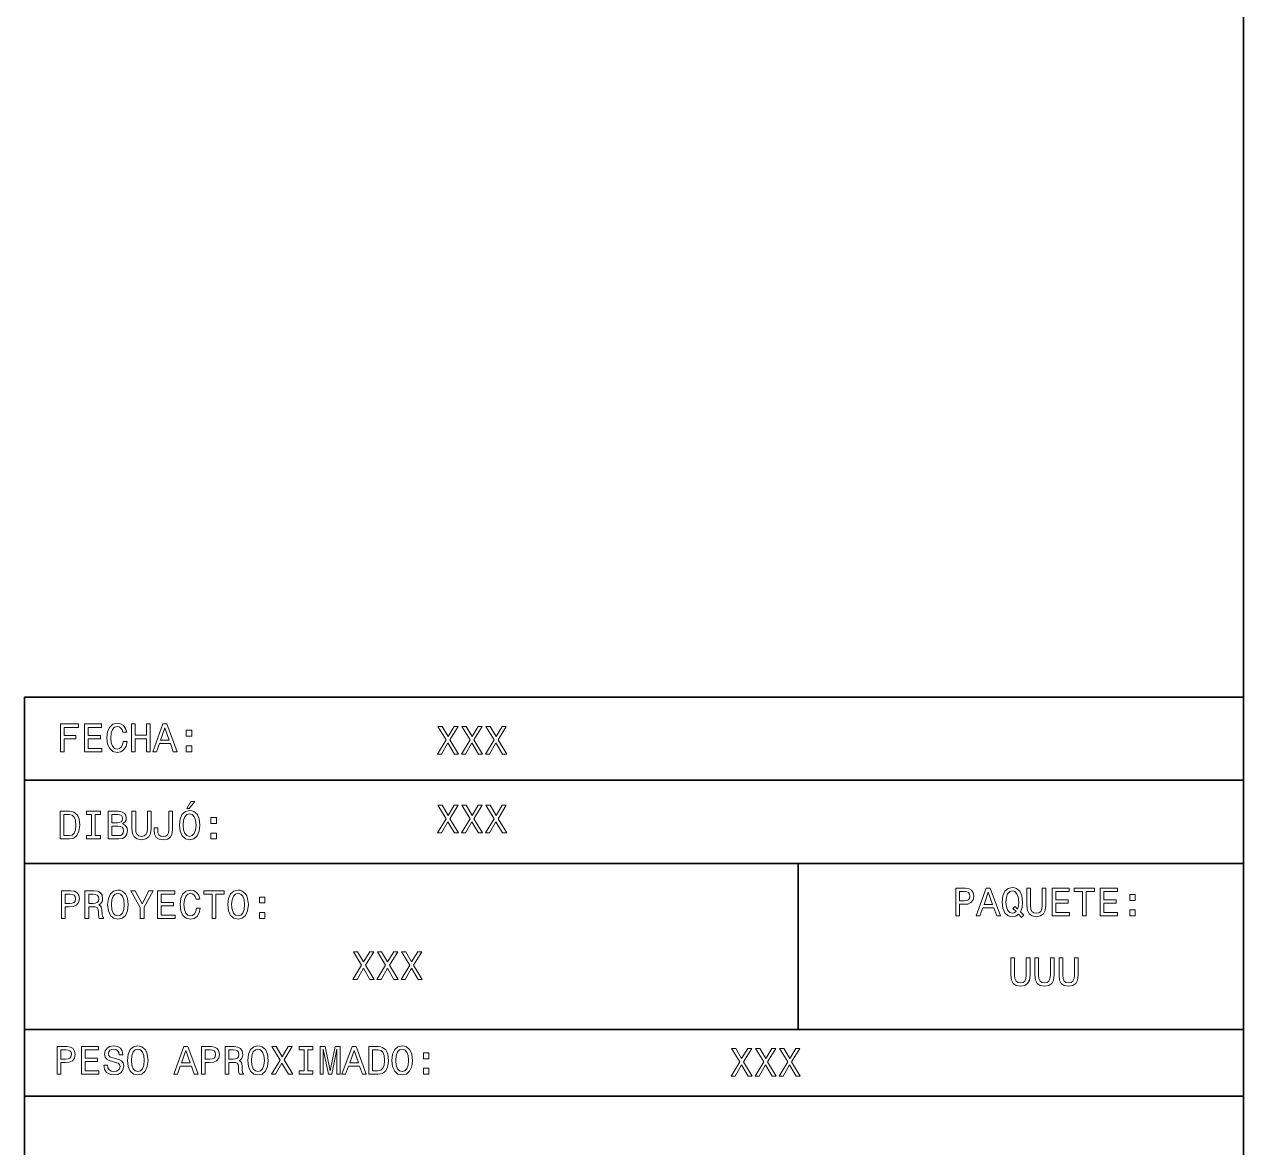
# Model space of a CAD drawing. Extents: x 15 to 1174, y 15 to 826.
# Drawn here: x 954 to 1174, y 217.7 to 420.4 of the extents above; entities that cross this region are included whole.
import ezdxf

# ---------------------------------------------------------------- set-up
doc = ezdxf.new("R2010")
doc.units = 0

msp = doc.modelspace()

# ---------------------------------------------------------------- linework, layer by layer
at = {"color": 7, "lineweight": 35}
for p, q in [((1173.969971, 15), (1173.969971, 825.840027)), ((953.969971, 299), (953.969971, 15)), ((953.969971, 299), (1173.969971, 299)), ((953.969971, 284), (1173.969971, 284)), ((953.969971, 269), (1173.969971, 269)), ((1093.573608, 269), (1093.573608, 239)), ((953.969971, 239), (1173.969971, 239)), ((953.969971, 227), (1173.969971, 227))]:
    msp.add_line(p, q, dxfattribs=at)
at = {"color": 7, "lineweight": 13}
for points in [[(960.497681, 289.162384), (961.167725, 289.162384), (961.167725, 291.460663), (963.271423, 291.460663), (963.271423, 292.058624), (961.167725, 292.058624), (961.167725, 293.55719), (963.75415, 293.55719), (963.75415, 294.162384), (960.497681, 294.162384)], [(964.798828, 289.162384), (967.968872, 289.162384), (967.968872, 289.767578), (965.46167, 289.767578), (965.46167, 291.460663), (967.695068, 291.460663), (967.695068, 292.058624), (965.46167, 292.058624), (965.46167, 293.55719), (967.911194, 293.55719), (967.911194, 294.162384), (964.798828, 294.162384)], [(971.816101, 291.021179), (971.671997, 290.415985), (971.434265, 289.983704), (971.102844, 289.717133), (970.713806, 289.630676), (970.245483, 289.760376), (969.878052, 290.149414), (969.633118, 290.783417), (969.553894, 291.662384), (969.633118, 292.534149), (969.87085, 293.175354), (970.238281, 293.564392), (970.713806, 293.701294), (971.059631, 293.629242), (971.355042, 293.427521), (971.585571, 293.103302), (971.74408, 292.656616), (972.428528, 292.656616), (972.212341, 293.341064), (971.837708, 293.859802), (971.326233, 294.18399), (970.713806, 294.299286), (969.950134, 294.119171), (969.366577, 293.614838), (968.991882, 292.786316), (968.862244, 291.662384), (968.991882, 290.538452), (969.366577, 289.70993), (969.950134, 289.198395), (970.713806, 289.025482), (971.38385, 289.162384), (971.924194, 289.54422), (972.30603, 290.171021), (972.507751, 291.021179)], [(973.314697, 289.162384), (973.98468, 289.162384), (973.98468, 291.511078), (975.98761, 291.511078), (975.98761, 289.162384), (976.650391, 289.162384), (976.650391, 294.162384), (975.98761, 294.162384), (975.98761, 292.123474), (973.98468, 292.123474), (973.98468, 294.162384), (973.314697, 294.162384)], [(977.133118, 289.162384), (977.795959, 289.162384), (978.321899, 290.632111), (980.317566, 290.632111), (980.843506, 289.162384), (981.520752, 289.162384), (979.690735, 294.169586), (978.955872, 294.169586)], [(978.552429, 291.244507), (979.323303, 293.449127), (980.094238, 291.244507)], [(983.163391, 291.957764), (984.157593, 291.957764), (984.157593, 293.03125), (983.163391, 293.03125)], [(1028.488525, 288.724976), (1029.244995, 288.724976), (1030.390503, 290.749481), (1031.557617, 288.724976), (1032.321289, 288.724976), (1030.757935, 291.297028), (1032.242065, 293.732178), (1031.514404, 293.732178), (1030.412109, 291.880585), (1029.331421, 293.732178), (1028.574951, 293.732178), (1030.05188, 291.289825)], [(1032.825684, 288.724976), (1033.582153, 288.724976), (1034.727661, 290.749481), (1035.894775, 288.724976), (1036.658569, 288.724976), (1035.095093, 291.297028), (1036.579224, 293.732178), (1035.851562, 293.732178), (1034.749268, 291.880585), (1033.668579, 293.732178), (1032.912109, 293.732178), (1034.389038, 291.289825)], [(1037.162842, 288.724976), (1037.919312, 288.724976), (1039.064819, 290.749481), (1040.232056, 288.724976), (1040.995728, 288.724976), (1039.432251, 291.297028), (1040.916504, 293.732178), (1040.188721, 293.732178), (1039.086426, 291.880585), (1038.005737, 293.732178), (1037.249268, 293.732178), (1038.726196, 291.289825)], [(983.163391, 289.162384), (984.157593, 289.162384), (984.157593, 290.23587), (983.163391, 290.23587)], [(983.287292, 278.939911), (983.712341, 278.939911), (984.713806, 280.164703), (984.007751, 280.164703)], [(1028.488525, 274.49292), (1029.244995, 274.49292), (1030.390503, 276.517426), (1031.557617, 274.49292), (1032.321289, 274.49292), (1030.757935, 277.064972), (1032.242065, 279.500122), (1031.514404, 279.500122), (1030.412109, 277.648529), (1029.331421, 279.500122), (1028.574951, 279.500122), (1030.05188, 277.05777)], [(1032.825684, 274.49292), (1033.582153, 274.49292), (1034.727661, 276.517426), (1035.894775, 274.49292), (1036.658569, 274.49292), (1035.095093, 277.064972), (1036.579224, 279.500122), (1035.851562, 279.500122), (1034.749268, 277.648529), (1033.668579, 279.500122), (1032.912109, 279.500122), (1034.389038, 277.05777)], [(1037.162842, 274.49292), (1037.919312, 274.49292), (1039.064819, 276.517426), (1040.232056, 274.49292), (1040.995728, 274.49292), (1039.432251, 277.064972), (1040.916504, 279.500122), (1040.188721, 279.500122), (1039.086426, 277.648529), (1038.005737, 279.500122), (1037.249268, 279.500122), (1038.726196, 277.05777)], [(962.091309, 278.413971), (960.427063, 278.413971), (960.427063, 273.413971), (962.091309, 273.413971), (962.876587, 273.572479), (963.460205, 274.055176), (963.820435, 274.840485), (963.950134, 275.913971), (963.834839, 277.009064), (963.690735, 277.441345), (963.489014, 277.78717), (962.905457, 278.255463), (962.523621, 278.370758)], [(962.040894, 277.815979), (962.58844, 277.707916), (962.963074, 277.376495), (963.186401, 276.785736), (963.258484, 275.913971), (963.179199, 275.071045), (962.955872, 274.480255), (962.574036, 274.127228), (962.040894, 274.011963), (961.097107, 274.011963), (961.097107, 277.815979)], [(966.104309, 274.019165), (965.182068, 274.019165), (965.182068, 273.413971), (967.68927, 273.413971), (967.68927, 274.019165), (966.76709, 274.019165), (966.76709, 277.808777), (967.68927, 277.808777), (967.68927, 278.413971), (965.182068, 278.413971), (965.182068, 277.808777), (966.104309, 277.808777)], [(971.673462, 276.115692), (972.177795, 276.533569), (972.307434, 276.814545), (972.350708, 277.16037), (972.257019, 277.700714), (971.976013, 278.089752), (971.522156, 278.327515), (970.888123, 278.413971), (969.108582, 278.413971), (969.108582, 273.413971), (970.989014, 273.413971), (971.659058, 273.514832), (972.156128, 273.810211), (972.465942, 274.278534), (972.574036, 274.912537), (972.509155, 275.337616), (972.336243, 275.690613), (972.055298, 275.949982)], [(970.751282, 276.33905), (969.771423, 276.33905), (969.771423, 277.815979), (970.808899, 277.815979), (971.197937, 277.772766), (971.471741, 277.643066), (971.637451, 277.419739), (971.695068, 277.088318), (971.630249, 276.756897), (971.457336, 276.526367), (971.161926, 276.382263)], [(973.388123, 275.315979), (973.489014, 274.415405), (973.80603, 273.7742), (974.339172, 273.406769), (975.110046, 273.277069), (975.873718, 273.406769), (976.40686, 273.7742), (976.723877, 274.408203), (976.83197, 275.315979), (976.83197, 278.413971), (976.161926, 278.413971), (976.161926, 275.279968), (976.097107, 274.667572), (975.902527, 274.228088), (975.571167, 273.968719), (975.110046, 273.882263), (974.634521, 273.968719), (974.303101, 274.228088), (974.108582, 274.66037), (974.050964, 275.279968), (974.050964, 278.413971), (973.388123, 278.413971)], [(980.023621, 275.071045), (979.973145, 274.537903), (979.821838, 274.170441), (979.512085, 273.947113), (979.03656, 273.882263), (978.568237, 273.947113), (978.258484, 274.156036), (978.078369, 274.523468), (978.027893, 275.05661), (978.042297, 275.41684), (977.393921, 275.41684), (977.379517, 275.049408), (977.465942, 274.249695), (977.761353, 273.694946), (978.272888, 273.385162), (979.029358, 273.277069), (979.778625, 273.385162), (980.290161, 273.694946), (980.585571, 274.242493), (980.679199, 275.042206), (980.679199, 278.413971), (980.023621, 278.413971)], [(981.9328, 275.913971), (982.0625, 274.790039), (982.437134, 273.961517), (983.020691, 273.449982), (983.784424, 273.277069), (984.540894, 273.449982), (985.131653, 273.961517), (985.499084, 274.790039), (985.635986, 275.913971), (985.499084, 277.030701), (985.340576, 277.484589), (985.131653, 277.859222), (984.540894, 278.370758), (984.180664, 278.500427), (983.784424, 278.550873), (983.013489, 278.370758), (982.429932, 277.866425), (982.0625, 277.037903)], [(982.624451, 275.913971), (982.703735, 276.785736), (982.941467, 277.426941), (983.308899, 277.815979), (983.784424, 277.952881), (984.252686, 277.815979), (984.620117, 277.419739), (984.85791, 276.778534), (984.944336, 275.913971), (984.85791, 275.042206), (984.620117, 274.401001), (984.252686, 274.011963), (983.784424, 273.882263), (983.308899, 274.011963), (982.941467, 274.401001), (982.703735, 275.035004)], [(987.624451, 276.209351), (988.618713, 276.209351), (988.618713, 277.282837), (987.624451, 277.282837)], [(970.909729, 274.011963), (969.771423, 274.011963), (969.771423, 275.733856), (970.84491, 275.733856), (971.298828, 275.683411), (971.622986, 275.532135), (971.817566, 275.272766), (971.882385, 274.898132), (971.817566, 274.501862), (971.637451, 274.228088), (971.334839, 274.062378)], [(987.624451, 273.413971), (988.618713, 273.413971), (988.618713, 274.487457), (987.624451, 274.487457)], [(960.648438, 259.061981), (961.311218, 259.061981), (961.311218, 261.172943), (962.046082, 261.172943), (962.788208, 261.208954), (963.378967, 261.461121), (963.760803, 261.951019), (963.890503, 262.621063), (963.789612, 263.240662), (963.501465, 263.69455), (963.02594, 263.968323), (962.377502, 264.061981), (960.648438, 264.061981)], [(964.899109, 259.061981), (965.569153, 259.061981), (965.569153, 261.172943), (966.253601, 261.172943), (966.757935, 261.151306), (967.074951, 261.050446), (967.247864, 260.812714), (967.319885, 260.387634), (967.355896, 259.739227), (967.399109, 259.314148), (967.485596, 259.061981), (968.242065, 259.061981), (968.242065, 259.198883), (968.076355, 259.400604), (968.018738, 259.775238), (967.968323, 260.582153), (967.845825, 261.180145), (967.680115, 261.367462), (967.420776, 261.504333), (967.708923, 261.684448), (967.910645, 261.936615), (968.040344, 262.253632), (968.083557, 262.635468), (967.982727, 263.240662), (967.694519, 263.69455), (967.218994, 263.968323), (966.570618, 264.061981), (964.899109, 264.061981)], [(968.991333, 261.561981), (969.121033, 260.438049), (969.495667, 259.609528), (970.079224, 259.097992), (970.842957, 258.925079), (971.599426, 259.097992), (972.190186, 259.609528), (972.557617, 260.438049), (972.694519, 261.561981), (972.557617, 262.678711), (972.399109, 263.132599), (972.190186, 263.507233), (971.599426, 264.018768), (971.239197, 264.148438), (970.842957, 264.198883), (970.072021, 264.018768), (969.488464, 263.514435), (969.121033, 262.685913)], [(975.554749, 259.061981), (975.554749, 261.086487), (977.197388, 264.069183), (976.44812, 264.069183), (975.216125, 261.698883), (973.969727, 264.069183), (973.170044, 264.069183), (974.884705, 261.043243), (974.884705, 259.061981)], [(978.004333, 259.061981), (981.174377, 259.061981), (981.174377, 259.667175), (978.667175, 259.667175), (978.667175, 261.36026), (980.900574, 261.36026), (980.900574, 261.958221), (978.667175, 261.958221), (978.667175, 263.456787), (981.116699, 263.456787), (981.116699, 264.061981), (978.004333, 264.061981)], [(985.021606, 260.920776), (984.877502, 260.315582), (984.639771, 259.883301), (984.30835, 259.61673), (983.919312, 259.530273), (983.450989, 259.659973), (983.083557, 260.049011), (982.838623, 260.683014), (982.759338, 261.561981), (982.838623, 262.433746), (983.076355, 263.074951), (983.443787, 263.463989), (983.919312, 263.600891), (984.265137, 263.528839), (984.560547, 263.327118), (984.791077, 263.002899), (984.949585, 262.556213), (985.634033, 262.556213), (985.417847, 263.240662), (985.043213, 263.759399), (984.531677, 264.083588), (983.919312, 264.198883), (983.15564, 264.018768), (982.572021, 263.514435), (982.197388, 262.685913), (982.067749, 261.561981), (982.197388, 260.438049), (982.572021, 259.609528), (983.15564, 259.097992), (983.919312, 258.925079), (984.589355, 259.061981), (985.1297, 259.443817), (985.511536, 260.070618), (985.713257, 260.920776)], [(987.860229, 259.061981), (988.523071, 259.061981), (988.523071, 263.456787), (990.036011, 263.456787), (990.036011, 264.061981), (986.340088, 264.061981), (986.340088, 263.456787), (987.860229, 263.456787)], [(990.677246, 261.561981), (990.806885, 260.438049), (991.18158, 259.609528), (991.765137, 259.097992), (992.528809, 258.925079), (993.285278, 259.097992), (993.876099, 259.609528), (994.24353, 260.438049), (994.380371, 261.561981), (994.24353, 262.678711), (994.085022, 263.132599), (993.876099, 263.507233), (993.285278, 264.018768), (992.925049, 264.148438), (992.528809, 264.198883), (991.757935, 264.018768), (991.174377, 263.514435), (990.806885, 262.685913)], [(1122.04187, 259.524841), (1122.704712, 259.524841), (1122.704712, 261.635803), (1123.439575, 261.635803), (1124.181641, 261.671814), (1124.772339, 261.923981), (1125.154297, 262.413879), (1125.283936, 263.083923), (1125.183105, 263.703522), (1124.894897, 264.15741), (1124.419312, 264.431183), (1123.770996, 264.524841), (1122.04187, 264.524841)], [(1125.708984, 259.524841), (1126.371826, 259.524841), (1126.897705, 260.994568), (1128.893433, 260.994568), (1129.419312, 259.524841), (1130.096558, 259.524841), (1128.266602, 264.532043), (1127.531738, 264.532043)], [(1133.353027, 259.834625), (1133.900635, 259.265472), (1134.282471, 259.647308), (1133.69165, 260.252502), (1133.994263, 261.073822), (1134.088013, 262.024841), (1133.95105, 263.141571), (1133.792603, 263.595459), (1133.583618, 263.970093), (1132.992798, 264.481628), (1132.632568, 264.611298), (1132.236328, 264.661743), (1131.472656, 264.481628), (1130.88916, 263.977295), (1130.514526, 263.148773), (1130.384766, 262.024841), (1130.514526, 260.900909), (1130.881958, 260.072388), (1131.465454, 259.560852), (1132.236328, 259.387939), (1132.863159, 259.503235)], [(1132.89917, 260.295746), (1132.589355, 260.065186), (1132.236328, 259.993134), (1131.768066, 260.122833), (1131.400635, 260.511871), (1131.15564, 261.145874), (1131.076416, 262.024841), (1131.15564, 262.896606), (1131.393433, 263.537811), (1131.760864, 263.926849), (1132.236328, 264.063751), (1132.704712, 263.926849), (1133.072144, 263.530609), (1133.309814, 262.889404), (1133.396362, 262.024841), (1133.331421, 261.275574), (1133.19458, 260.764038), (1132.726318, 261.253937), (1132.33728, 260.886505)], [(1134.851685, 261.426849), (1134.952515, 260.526276), (1135.269531, 259.885071), (1135.802612, 259.517639), (1136.573608, 259.387939), (1137.33728, 259.517639), (1137.870361, 259.885071), (1138.187378, 260.519073), (1138.29541, 261.426849), (1138.29541, 264.524841), (1137.625366, 264.524841), (1137.625366, 261.390839), (1137.560547, 260.778442), (1137.366089, 260.338959), (1137.034668, 260.07959), (1136.573608, 259.993134), (1136.098022, 260.07959), (1135.766602, 260.338959), (1135.572144, 260.77124), (1135.514526, 261.390839), (1135.514526, 264.524841), (1134.851685, 264.524841)], [(1139.397705, 259.524841), (1142.567749, 259.524841), (1142.567749, 260.130035), (1140.060547, 260.130035), (1140.060547, 261.82312), (1142.294067, 261.82312), (1142.294067, 262.421082), (1140.060547, 262.421082), (1140.060547, 263.919647), (1142.510132, 263.919647), (1142.510132, 264.524841), (1139.397705, 264.524841)], [(1144.916504, 259.524841), (1145.579346, 259.524841), (1145.579346, 263.919647), (1147.092285, 263.919647), (1147.092285, 264.524841), (1143.396362, 264.524841), (1143.396362, 263.919647), (1144.916504, 263.919647)], [(1148.072144, 259.524841), (1151.242188, 259.524841), (1151.242188, 260.130035), (1148.734985, 260.130035), (1148.734985, 261.82312), (1150.968384, 261.82312), (1150.968384, 262.421082), (1148.734985, 262.421082), (1148.734985, 263.919647), (1151.184448, 263.919647), (1151.184448, 264.524841), (1148.072144, 264.524841)], [(962.197388, 263.449585), (962.6297, 263.406372), (962.946655, 263.26947), (963.134033, 263.017303), (963.198853, 262.621063), (963.126831, 262.203186), (962.932251, 261.951019), (962.600891, 261.82135), (962.146973, 261.785339), (961.311218, 261.785339), (961.311218, 263.449585)], [(966.383301, 263.449585), (966.822754, 263.406372), (967.132568, 263.26947), (967.327087, 263.017303), (967.391907, 262.621063), (967.319885, 262.203186), (967.125366, 261.951019), (966.793945, 261.82135), (966.340088, 261.785339), (965.569153, 261.785339), (965.569153, 263.449585)], [(969.682983, 261.561981), (969.762268, 262.433746), (970, 263.074951), (970.367432, 263.463989), (970.842957, 263.600891), (971.311218, 263.463989), (971.67865, 263.067749), (971.916443, 262.426544), (972.002869, 261.561981), (971.916443, 260.690216), (971.67865, 260.049011), (971.311218, 259.659973), (970.842957, 259.530273), (970.367432, 259.659973), (970, 260.049011), (969.762268, 260.683014)], [(991.368896, 261.561981), (991.44812, 262.433746), (991.685852, 263.074951), (992.053345, 263.463989), (992.528809, 263.600891), (992.997131, 263.463989), (993.364563, 263.067749), (993.602295, 262.426544), (993.688782, 261.561981), (993.602295, 260.690216), (993.364563, 260.049011), (992.997131, 259.659973), (992.528809, 259.530273), (992.053345, 259.659973), (991.685852, 260.049011), (991.44812, 260.683014)], [(996.368896, 261.857361), (997.363098, 261.857361), (997.363098, 262.930847), (996.368896, 262.930847)], [(1123.59082, 263.912445), (1124.023071, 263.869232), (1124.340088, 263.73233), (1124.527466, 263.480164), (1124.592285, 263.083923), (1124.520264, 262.666046), (1124.325684, 262.413879), (1123.994263, 262.28421), (1123.540405, 262.248169), (1122.704712, 262.248169), (1122.704712, 263.912445)], [(1127.128296, 261.606964), (1127.89917, 263.811584), (1128.670044, 261.606964)], [(1153.425171, 262.320221), (1154.419312, 262.320221), (1154.419312, 263.393707), (1153.425171, 263.393707)], [(996.368896, 259.061981), (997.363098, 259.061981), (997.363098, 260.135468), (996.368896, 260.135468)], [(1153.425171, 259.524841), (1154.419312, 259.524841), (1154.419312, 260.598328), (1153.425171, 260.598328)], [(1013.253601, 248.061966), (1014.010132, 248.061966), (1015.15564, 250.086456), (1016.322815, 248.061966), (1017.086487, 248.061966), (1015.523071, 250.634018), (1017.007202, 253.069168), (1016.279541, 253.069168), (1015.177246, 251.21759), (1014.096558, 253.069168), (1013.340088, 253.069168), (1014.817017, 250.626801)], [(1017.59082, 248.061966), (1018.34729, 248.061966), (1019.492798, 250.086456), (1020.659973, 248.061966), (1021.423645, 248.061966), (1019.860229, 250.634018), (1021.344421, 253.069168), (1020.61676, 253.069168), (1019.514465, 251.21759), (1018.433716, 253.069168), (1017.677246, 253.069168), (1019.154175, 250.626801)], [(1021.927979, 248.061966), (1022.684448, 248.061966), (1023.830017, 250.086456), (1024.997192, 248.061966), (1025.760864, 248.061966), (1024.197388, 250.634018), (1025.681641, 253.069168), (1024.953857, 253.069168), (1023.851624, 251.21759), (1022.770935, 253.069168), (1022.014465, 253.069168), (1023.491394, 250.626801)], [(1131.984863, 248.858551), (1132.085815, 247.957962), (1132.40271, 247.316757), (1132.935913, 246.949326), (1133.706787, 246.819641), (1134.470459, 246.949326), (1135.003662, 247.316757), (1135.320679, 247.95076), (1135.428711, 248.858551), (1135.428711, 251.956528), (1134.758667, 251.956528), (1134.758667, 248.822525), (1134.693848, 248.210129), (1134.499268, 247.770645), (1134.167847, 247.511276), (1133.706787, 247.42482), (1133.231323, 247.511276), (1132.899902, 247.770645), (1132.705322, 248.202927), (1132.647705, 248.822525), (1132.647705, 251.956528), (1131.984863, 251.956528)], [(1136.322021, 248.858551), (1136.422974, 247.957962), (1136.73999, 247.316757), (1137.273071, 246.949326), (1138.043945, 246.819641), (1138.807617, 246.949326), (1139.34082, 247.316757), (1139.657837, 247.95076), (1139.765869, 248.858551), (1139.765869, 251.956528), (1139.095825, 251.956528), (1139.095825, 248.822525), (1139.031006, 248.210129), (1138.836426, 247.770645), (1138.505127, 247.511276), (1138.043945, 247.42482), (1137.568481, 247.511276), (1137.237061, 247.770645), (1137.04248, 248.202927), (1136.984863, 248.822525), (1136.984863, 251.956528), (1136.322021, 251.956528)], [(1140.659302, 248.858551), (1140.760132, 247.957962), (1141.077148, 247.316757), (1141.610229, 246.949326), (1142.381104, 246.819641), (1143.144775, 246.949326), (1143.677979, 247.316757), (1143.994995, 247.95076), (1144.103027, 248.858551), (1144.103027, 251.956528), (1143.432983, 251.956528), (1143.432983, 248.822525), (1143.368164, 248.210129), (1143.173706, 247.770645), (1142.842285, 247.511276), (1142.381104, 247.42482), (1141.90564, 247.511276), (1141.574219, 247.770645), (1141.379761, 248.202927), (1141.322021, 248.822525), (1141.322021, 251.956528), (1140.659302, 251.956528)], [(959.901733, 230.954697), (960.564514, 230.954697), (960.564514, 233.065643), (961.299377, 233.065643), (962.041504, 233.101669), (962.632263, 233.353836), (963.014099, 233.84375), (963.143799, 234.513779), (963.042908, 235.133377), (962.754761, 235.587265), (962.279236, 235.861038), (961.630798, 235.954697), (959.901733, 235.954697)], [(964.246094, 230.954697), (967.416138, 230.954697), (967.416138, 231.559891), (964.908936, 231.559891), (964.908936, 233.25296), (967.142334, 233.25296), (967.142334, 233.850952), (964.908936, 233.850952), (964.908936, 235.349503), (967.358459, 235.349503), (967.358459, 235.954697), (964.246094, 235.954697)], [(968.957886, 232.604553), (968.302307, 232.604553), (968.44635, 231.840866), (968.806641, 231.2789), (969.361389, 230.940292), (970.110657, 230.81781), (970.852722, 230.93309), (971.407471, 231.250092), (971.760498, 231.747208), (971.890198, 232.402817), (971.782104, 232.993607), (971.479492, 233.375443), (970.989624, 233.627609), (970.333984, 233.814926), (969.772034, 233.951813), (969.404602, 234.110321), (969.195679, 234.340866), (969.130798, 234.701096), (969.195679, 235.025299), (969.382996, 235.270264), (969.671143, 235.435959), (970.067444, 235.493607), (970.470886, 235.421555), (970.787903, 235.227036), (970.996826, 234.902817), (971.097656, 234.463348), (971.753296, 234.463348), (971.753296, 234.477753), (971.638, 235.154984), (971.299377, 235.659302), (970.766235, 235.976303), (970.045776, 236.084381), (969.3974, 235.976303), (968.893066, 235.673721), (968.568848, 235.205414), (968.453613, 234.600235), (968.547241, 234.059891), (968.821045, 233.692444), (969.253296, 233.447495), (969.844055, 233.260178), (970.427673, 233.094467), (970.867126, 232.935959), (971.133728, 232.705414), (971.227356, 232.33078), (971.14093, 231.948929), (970.917542, 231.660751), (970.578918, 231.480637), (970.139465, 231.422989), (969.649536, 231.502243), (969.274902, 231.732788), (969.03717, 232.107437)], [(972.581848, 233.454697), (972.711487, 232.33078), (973.086121, 231.502243), (973.669739, 230.990723), (974.433411, 230.81781), (975.18988, 230.990723), (975.780701, 231.502243), (976.148132, 232.33078), (976.284973, 233.454697), (976.148132, 234.571411), (975.989624, 235.025299), (975.780701, 235.399948), (975.18988, 235.911469), (974.829651, 236.041153), (974.433411, 236.091583), (973.662537, 235.911469), (973.078918, 235.40715), (972.711487, 234.578613)], [(973.273499, 233.454697), (973.352722, 234.326462), (973.590454, 234.967667), (973.957886, 235.35672), (974.433411, 235.493607), (974.901733, 235.35672), (975.269165, 234.960464), (975.506897, 234.319244), (975.593384, 233.454697), (975.506897, 232.582932), (975.269165, 231.941727), (974.901733, 231.552673), (974.433411, 231.422989), (973.957886, 231.552673), (973.590454, 231.941727), (973.352722, 232.575729)], [(980.917542, 230.954697), (981.580383, 230.954697), (982.106323, 232.424438), (984.10199, 232.424438), (984.62793, 230.954697), (985.305176, 230.954697), (983.47522, 235.961899), (982.740356, 235.961899)], [(985.924744, 230.954697), (986.587585, 230.954697), (986.587585, 233.065643), (987.322449, 233.065643), (988.064514, 233.101669), (988.655334, 233.353836), (989.03717, 233.84375), (989.16687, 234.513779), (989.065979, 235.133377), (988.777771, 235.587265), (988.302307, 235.861038), (987.65387, 235.954697), (985.924744, 235.954697)], [(990.175476, 230.954697), (990.84552, 230.954697), (990.84552, 233.065643), (991.529968, 233.065643), (992.034302, 233.044037), (992.351257, 232.943176), (992.52417, 232.705414), (992.596252, 232.28035), (992.632263, 231.631927), (992.675476, 231.206863), (992.761963, 230.954697), (993.518433, 230.954697), (993.518433, 231.091583), (993.352722, 231.29332), (993.295105, 231.667953), (993.244629, 232.474869), (993.122192, 233.072845), (992.956482, 233.260178), (992.697083, 233.397064), (992.985291, 233.577179), (993.187012, 233.82933), (993.316711, 234.146332), (993.359924, 234.528183), (993.259033, 235.133377), (992.970886, 235.587265), (992.495361, 235.861038), (991.846924, 235.954697), (990.175476, 235.954697)], [(994.2677, 233.454697), (994.3974, 232.33078), (994.772034, 231.502243), (995.355591, 230.990723), (996.119263, 230.81781), (996.875793, 230.990723), (997.466553, 231.502243), (997.833984, 232.33078), (997.970886, 233.454697), (997.833984, 234.571411), (997.675476, 235.025299), (997.466553, 235.399948), (996.875793, 235.911469), (996.515564, 236.041153), (996.119263, 236.091583), (995.348389, 235.911469), (994.764832, 235.40715), (994.3974, 234.578613)], [(994.959351, 233.454697), (995.038574, 234.326462), (995.276367, 234.967667), (995.643799, 235.35672), (996.119263, 235.493607), (996.587585, 235.35672), (996.955017, 234.960464), (997.192749, 234.319244), (997.279236, 233.454697), (997.192749, 232.582932), (996.955017, 231.941727), (996.587585, 231.552673), (996.119263, 231.422989), (995.643799, 231.552673), (995.276367, 231.941727), (995.038574, 232.575729)], [(998.547241, 230.954697), (999.303711, 230.954697), (1000.44928, 232.979187), (1001.616394, 230.954697), (1002.380127, 230.954697), (1000.816711, 233.526749), (1002.300842, 235.961899), (1001.573181, 235.961899), (1000.470886, 234.110321), (999.390198, 235.961899), (998.633728, 235.961899), (1000.110657, 233.519531)], [(1004.462219, 231.559891), (1003.540039, 231.559891), (1003.540039, 230.954697), (1006.047241, 230.954697), (1006.047241, 231.559891), (1005.125061, 231.559891), (1005.125061, 235.349503), (1006.047241, 235.349503), (1006.047241, 235.954697), (1003.540039, 235.954697), (1003.540039, 235.349503), (1004.462219, 235.349503)], [(1007.329651, 230.954697), (1007.884399, 230.954697), (1007.884399, 235.493607), (1008.821045, 230.954697), (1009.440613, 230.954697), (1010.369995, 235.493607), (1010.369995, 230.954697), (1010.932007, 230.954697), (1010.932007, 235.954697), (1010.05304, 235.954697), (1009.130798, 231.545471), (1008.21582, 235.954697), (1007.329651, 235.954697)], [(1011.277771, 230.954697), (1011.940613, 230.954697), (1012.466553, 232.424438), (1014.462219, 232.424438), (1014.988159, 230.954697), (1015.665405, 230.954697), (1013.835449, 235.961899), (1013.100586, 235.961899)], [(1017.797974, 235.954697), (1016.133728, 235.954697), (1016.133728, 230.954697), (1017.797974, 230.954697), (1018.583252, 231.113205), (1019.16687, 231.595901), (1019.5271, 232.38121), (1019.656738, 233.454697), (1019.541504, 234.549805), (1019.3974, 234.982071), (1019.195679, 235.327896), (1018.612122, 235.796188), (1018.230225, 235.911469)], [(1020.290771, 233.454697), (1020.420471, 232.33078), (1020.795105, 231.502243), (1021.378662, 230.990723), (1022.142334, 230.81781), (1022.898865, 230.990723), (1023.489624, 231.502243), (1023.857056, 232.33078), (1023.993958, 233.454697), (1023.857056, 234.571411), (1023.698547, 235.025299), (1023.489624, 235.399948), (1022.898865, 235.911469), (1022.538635, 236.041153), (1022.142334, 236.091583), (1021.37146, 235.911469), (1020.787903, 235.40715), (1020.420471, 234.578613)], [(1020.982422, 233.454697), (1021.061646, 234.326462), (1021.299438, 234.967667), (1021.66687, 235.35672), (1022.142334, 235.493607), (1022.610657, 235.35672), (1022.978088, 234.960464), (1023.21582, 234.319244), (1023.302307, 233.454697), (1023.21582, 232.582932), (1022.978088, 231.941727), (1022.610657, 231.552673), (1022.142334, 231.422989), (1021.66687, 231.552673), (1021.299438, 231.941727), (1021.061646, 232.575729)], [(1081.473633, 230.616745), (1082.230103, 230.616745), (1083.37561, 232.641235), (1084.542725, 230.616745), (1085.306396, 230.616745), (1083.743042, 233.188797), (1085.227173, 235.623947), (1084.499512, 235.623947), (1083.397217, 233.772369), (1082.316528, 235.623947), (1081.560059, 235.623947), (1083.036987, 233.18158)], [(1085.810791, 230.616745), (1086.567261, 230.616745), (1087.712769, 232.641235), (1088.879883, 230.616745), (1089.643677, 230.616745), (1088.0802, 233.188797), (1089.564331, 235.623947), (1088.83667, 235.623947), (1087.734375, 233.772369), (1086.653687, 235.623947), (1085.897217, 235.623947), (1087.374146, 233.18158)], [(1090.147949, 230.616745), (1090.904419, 230.616745), (1092.049927, 232.641235), (1093.217163, 230.616745), (1093.980835, 230.616745), (1092.417358, 233.188797), (1093.901611, 235.623947), (1093.173828, 235.623947), (1092.071533, 233.772369), (1090.990845, 235.623947), (1090.234375, 235.623947), (1091.711304, 233.18158)], [(961.450684, 235.3423), (961.882996, 235.299072), (962.199951, 235.162186), (962.387329, 234.910034), (962.452148, 234.513779), (962.380127, 234.095901), (962.185547, 233.84375), (961.854187, 233.714066), (961.400269, 233.67804), (960.564514, 233.67804), (960.564514, 235.3423)], [(982.336853, 233.036835), (983.107788, 235.24144), (983.878662, 233.036835)], [(987.473755, 235.3423), (987.906006, 235.299072), (988.223022, 235.162186), (988.410339, 234.910034), (988.47522, 234.513779), (988.403137, 234.095901), (988.208618, 233.84375), (987.877197, 233.714066), (987.42334, 233.67804), (986.587585, 233.67804), (986.587585, 235.3423)], [(991.659607, 235.3423), (992.099121, 235.299072), (992.408936, 235.162186), (992.603455, 234.910034), (992.668274, 234.513779), (992.596252, 234.095901), (992.401733, 233.84375), (992.070312, 233.714066), (991.616394, 233.67804), (990.84552, 233.67804), (990.84552, 235.3423)], [(1012.697083, 233.036835), (1013.468018, 235.24144), (1014.238892, 233.036835)], [(1017.747559, 235.35672), (1018.295105, 235.248642), (1018.669739, 234.917236), (1018.893066, 234.326462), (1018.965088, 233.454697), (1018.885864, 232.611755), (1018.662537, 232.020981), (1018.280701, 231.667953), (1017.747559, 231.552673), (1016.803711, 231.552673), (1016.803711, 235.35672)], [(1025.982422, 233.750092), (1026.976685, 233.750092), (1026.976685, 234.823578), (1025.982422, 234.823578)], [(1025.982422, 230.954697), (1026.976685, 230.954697), (1026.976685, 232.028183), (1025.982422, 232.028183)]]:
    msp.add_lwpolyline(points, close=True, dxfattribs=at)

doc.saveas('drawing.dxf')
